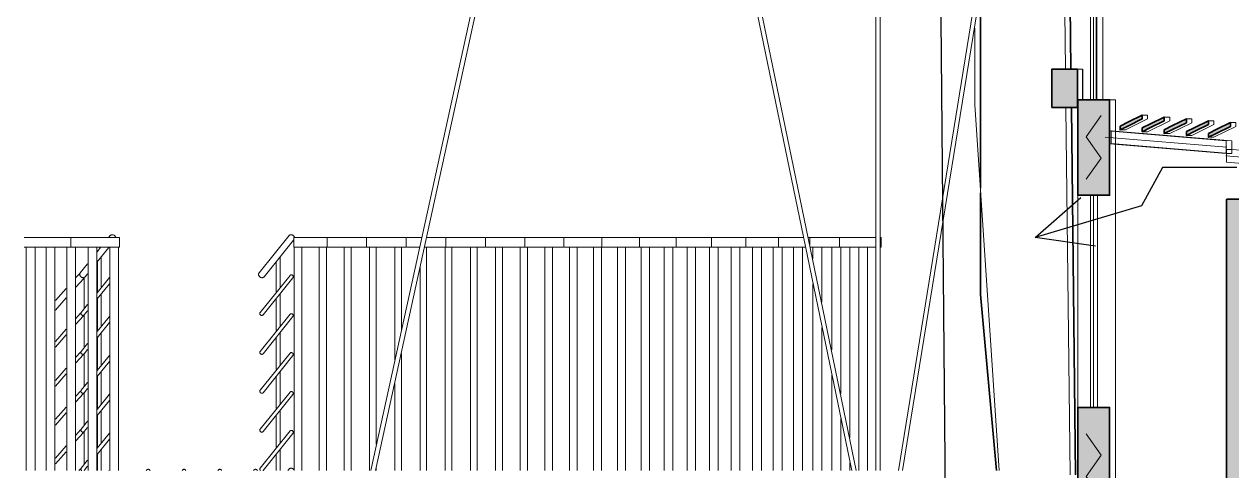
# Model space of a CAD drawing. Header units: millimetres. Extents: x 0 to 153524, y 0 to 59400.
# Drawn here: x 54989 to 60676, y 27301 to 29406 of the extents above; entities that cross this region are included whole.
import ezdxf

# ---------------------------------------------------------------- set-up
doc = ezdxf.new("R2010")
doc.units = ezdxf.units.MM
for name, color, linetype, lineweight in [('01_切断（構造・壁）', 7, 'Continuous', 35), ('03_切断（ガラス）', 5, 'Continuous', 13), ('05_断熱（仮）', 2, 'Continuous', 9), ('10_見えがかり', 7, 'Continuous', 13), ('11_見えがかり（家具）', 8, 'Continuous', 9), ('12_見えがかり（ガラス）', 5, 'Continuous', 9)]:
    doc.layers.add(name, color=color, linetype=linetype, lineweight=lineweight)

msp = doc.modelspace()

# ---------------------------------------------------------------- hatches: boundary and pattern name
at = {"layer": '01_切断（構造・壁）'}
for points in [[(59948.8, 29069.1), (59948.8, 29014), (59947.6, 29014), (59938.2, 29014), (59928.8, 29014), (59919.3, 29014), (59909.9, 29014), (59900.5, 29014), (59891.1, 29014), (59881.6, 29014), (59872.2, 29014), (59862.8, 29014), (59853.4, 29014), (59844, 29014), (59834.5, 29014), (59828.8, 29014), (59828.8, 29138.9), (59828.8, 29194), (59834.5, 29194), (59844, 29194), (59853.4, 29194), (59862.8, 29194), (59872.2, 29194), (59881.6, 29194), (59891.1, 29194), (59900.5, 29194), (59909.9, 29194), (59919.3, 29194), (59928.8, 29194), (59938.2, 29194), (59947.6, 29194), (59948.8, 29194)], [(60100.2, 28617.6), (60100.2, 28600), (60094.3, 28600), (59950.2, 28600), (59950.2, 29032.8), (59950.2, 29050), (60013.4, 29050), (60039.5, 29050), (60062.5, 29050), (60072.3, 29050), (60078, 29050), (60098.5, 29050), (60100.2, 29050)], [(60150.1, 28925.8), (60189.2, 28945.2), (60254, 28977.2), (60254, 28970.4), (60254, 28959.2), (60189.2, 28927.2), (60150.1, 28907.8), (60150.1, 28919.1)], [(60254.1, 28917.2), (60293.2, 28936.5), (60358, 28968.5), (60358, 28961.7), (60358, 28950.5), (60293.2, 28918.5), (60254.1, 28899.2), (60254.1, 28910.4)], [(60358.1, 28908.5), (60397.2, 28927.8), (60462, 28959.8), (60462, 28953.1), (60462, 28941.8), (60397.2, 28909.8), (60358.1, 28890.5), (60358.1, 28901.7)], [(60462.1, 28899.8), (60501.2, 28919.2), (60566, 28951.2), (60566, 28944.4), (60566, 28933.2), (60501.2, 28901.2), (60462.1, 28881.8), (60462.1, 28893.1)], [(60566.1, 28891.2), (60605.2, 28910.5), (60670, 28942.5), (60670, 28935.7), (60670, 28924.5), (60605.2, 28892.5), (60566.1, 28873.2), (60566.1, 28884.4)], [(60799.8, 28581), (60801.6, 28580.9), (60801.7, 28579), (60801.7, 28310.5), (60801.7, 28310.5), (60801.7, 24037.2), (60801.7, 24037.2), (60801.7, 24037.2), (60801.7, 24037.2), (60801.7, 24002), (60801.6, 24000.1), (60799.8, 24000), (60653.7, 24000), (60651.8, 24000.1), (60651.7, 24002), (60651.7, 24037.2), (60651.7, 24037.2), (60651.7, 28310.4), (60651.7, 28310.4), (60651.7, 28310.4), (60651.7, 28579), (60651.8, 28580.9), (60653.7, 28581)], [(60100.2, 26446.8), (60100.2, 26400), (60094.3, 26400), (59950.2, 26400), (59950.2, 27554.2), (59950.2, 27600), (59955.9, 27600), (60100.2, 27600)]]:
    msp.add_hatch(color=7, dxfattribs=at).paths.add_polyline_path(points)
at = {"layer": '05_断熱（仮）', "true_color": 0xf3d98b}
for points in [[(59975.2, 28625), (59975.2, 29025), (60075.2, 29025), (60075.2, 28625)], [(59975.2, 26425), (59975.2, 27575), (60075.2, 27575), (60075.2, 26425)]]:
    msp.add_hatch(color=8, dxfattribs=at).paths.add_polyline_path(points)

# ---------------------------------------------------------------- linework, layer by layer
at = {"layer": '01_切断（構造・壁）'}
for points in [[(59948.8, 29069.1), (59948.8, 29014), (59947.6, 29014), (59938.2, 29014), (59928.8, 29014), (59919.3, 29014), (59909.9, 29014), (59900.5, 29014), (59891.1, 29014), (59881.6, 29014), (59872.2, 29014), (59862.8, 29014), (59853.4, 29014), (59844, 29014), (59834.5, 29014), (59828.8, 29014), (59828.8, 29138.9), (59828.8, 29194), (59834.5, 29194), (59844, 29194), (59853.4, 29194), (59862.8, 29194), (59872.2, 29194), (59881.6, 29194), (59891.1, 29194), (59900.5, 29194), (59909.9, 29194), (59919.3, 29194), (59928.8, 29194), (59938.2, 29194), (59947.6, 29194), (59948.8, 29194), (59948.8, 29069.1)], [(60100.2, 28617.6), (60100.2, 28600), (60094.3, 28600), (59950.2, 28600), (59950.2, 29032.8), (59950.2, 29050), (60013.4, 29050), (60039.5, 29050), (60062.5, 29050), (60072.3, 29050), (60078, 29050), (60098.5, 29050), (60100.2, 29050), (60100.2, 28617.6)], [(60150.1, 28925.8), (60189.2, 28945.2), (60254, 28977.2), (60254, 28970.4), (60254, 28959.2), (60189.2, 28927.2), (60150.1, 28907.8), (60150.1, 28919.1), (60150.1, 28925.8)], [(60254.1, 28917.2), (60293.2, 28936.5), (60358, 28968.5), (60358, 28961.7), (60358, 28950.5), (60293.2, 28918.5), (60254.1, 28899.2), (60254.1, 28910.4), (60254.1, 28917.2)], [(60358.1, 28908.5), (60397.2, 28927.8), (60462, 28959.8), (60462, 28953.1), (60462, 28941.8), (60397.2, 28909.8), (60358.1, 28890.5), (60358.1, 28901.7), (60358.1, 28908.5)], [(60462.1, 28899.8), (60501.2, 28919.2), (60566, 28951.2), (60566, 28944.4), (60566, 28933.2), (60501.2, 28901.2), (60462.1, 28881.8), (60462.1, 28893.1), (60462.1, 28899.8)], [(60566.1, 28891.2), (60605.2, 28910.5), (60670, 28942.5), (60670, 28935.7), (60670, 28924.5), (60605.2, 28892.5), (60566.1, 28873.2), (60566.1, 28884.4), (60566.1, 28891.2)], [(60799.8, 28581), (60801.6, 28580.9), (60801.7, 28579), (60801.7, 28310.5), (60801.7, 28310.5), (60801.7, 24037.2), (60801.7, 24037.2), (60801.7, 24037.2), (60801.7, 24037.2), (60801.7, 24002), (60801.6, 24000.1), (60799.8, 24000), (60653.7, 24000), (60651.8, 24000.1), (60651.7, 24002), (60651.7, 24037.2), (60651.7, 24037.2), (60651.7, 28310.4), (60651.7, 28310.4), (60651.7, 28310.4), (60651.7, 28579), (60651.8, 28580.9), (60653.7, 28581), (60799.8, 28581)], [(60100.2, 26446.8), (60100.2, 26400), (60094.3, 26400), (59950.2, 26400), (59950.2, 27554.2), (59950.2, 27600), (59955.9, 27600), (60100.2, 27600), (60100.2, 26446.8)]]:
    msp.add_lwpolyline(points, dxfattribs=at)
at = {"layer": '03_切断（ガラス）'}
for points in [[(60025.2, 29050), (60025.2, 30250)], [(60079.2, 28873.7), (60652.6, 28826)], [(60648.1, 28785.4), (62953, 28593.3)], [(60025.4, 28600), (60025.4, 27600)]]:
    msp.add_lwpolyline(points, dxfattribs=at)
at = {"layer": '05_断熱（仮）'}
for points in [[(59990.2, 28675), (60060.2, 28775), (59990.2, 28875), (60060.2, 28975)], [(59990.2, 26475), (60060.2, 26575), (59990.2, 26675), (60060.2, 26775), (59990.2, 26875), (60060.2, 26975), (59990.2, 27075), (60060.2, 27175), (59990.2, 27275), (60060.2, 27375), (59990.2, 27475)]]:
    msp.add_lwpolyline(points, dxfattribs=at)
at = {"layer": '10_見えがかり'}
for points in [[(59892.2, 29196), (59878.3, 30392)], [(59878.5, 30392), (59892.4, 29196)], [(59917, 29196), (59903.4, 30392)], [(59906.2, 30392), (59919.9, 29196)], [(59491.4, 28675.7), (59491, 29543.3)], [(59493.8, 29560.8), (59494.3, 28632.5)], [(59580.9, 27302), (59465.8, 29026.2), (59465.5, 29386.1)], [(59465.8, 29387.5), (59466.1, 29026.2), (59581.1, 27302)], [(59951.2, 29194), (59972.2, 29194), (59972.2, 29052)], [(59974.2, 29194), (59975, 29194), (59975, 29052)], [(59914.4, 27282), (59894.3, 29012)], [(59894.5, 29012), (59914.6, 27282)], [(59938.9, 27282), (59919.1, 29012)], [(59922, 29012), (59941.7, 27282)], [(60102.2, 29050), (60127.9, 29050), (60127.9, 24302)], [(60256, 28977.2), (60279.5, 28977.2), (60279.5, 28959.2), (60175.6, 28907.8), (60154.6, 28907.8)], [(60360, 28968.5), (60383.5, 28968.5), (60383.5, 28950.5), (60279.5, 28899.2), (60258.6, 28899.2)], [(60464, 28959.8), (60487.4, 28959.8), (60487.4, 28941.8), (60383.5, 28890.5), (60362.6, 28890.5)], [(60568, 28951.2), (60591.4, 28951.2), (60591.4, 28933.2), (60487.5, 28881.8), (60466.6, 28881.8)], [(60672, 28942.5), (60695.4, 28942.5), (60695.4, 28924.5), (60591.5, 28873.2), (60570.6, 28873.2)], [(59565.9, 27302), (59491.7, 28131.4), (59491.5, 28611.8)], [(59494.4, 28568.6), (59494.6, 28131.4), (59568.7, 27302)], [(59950.2, 27602), (59950.2, 28598)]]:
    msp.add_lwpolyline(points, dxfattribs=at)
at = {"layer": '11_見えがかり（家具）'}
for points in [[(59105.6, 27302), (59780.1, 31465)], [(59799.8, 31461.6), (59125.8, 27302)], [(58999.9, 27302), (58999.9, 31373.2)], [(59019.8, 31378.2), (59019.8, 27302)], [(58887.1, 27302), (58093.1, 31146.9), (58093, 31147.2), (58093.2, 31147.6), (58093.4, 31148)], [(58093.4, 31148), (58093.9, 31148.4), (58094.5, 31148.9), (58095.3, 31149.3), (58096.3, 31149.8), (58097.3, 31150.2), (58098.5, 31150.6), (58099.6, 31151), (58100.8, 31151.3), (58102, 31151.6), (58103.2, 31151.8), (58104.4, 31152), (58105.6, 31152.1), (58106.9, 31152.3), (58108.1, 31152.3), (58109.1, 31152.3), (58110.1, 31152.2), (58110.9, 31152.1), (58111.6, 31151.9), (58112.1, 31151.7), (58112.4, 31151.4), (58112.6, 31151.1), (58907.5, 27302.1), (58907.5, 27302)], [(56622.3, 27302), (56622.3, 27302.1), (57397.2, 30846.8)], [(57416.7, 30842.7), (56642.8, 27302)], [(54989, 28400), (55209, 28400), (55209, 28355), (54989, 28355)], [(55211, 28400), (55437.9, 28400), (55437.9, 28355), (55211, 28355)], [(55388.2, 28402), (55394.2, 28409.5), (55395.4, 28410.7), (55396.9, 28411.8), (55398.4, 28412.7), (55400.1, 28413.3), (55401.9, 28413.6), (55403.6, 28413.7), (55405.3, 28413.7), (55407, 28413.4), (55408.8, 28412.9), (55410.6, 28412.1), (55412.3, 28411.2), (55414, 28410), (55415.5, 28408.6), (55416.8, 28407), (55418, 28405.3), (55418.8, 28403.6), (55419.4, 28402)], [(56093.3, 28223.2), (56092.9, 28224.9), (56092.8, 28226.5), (56092.8, 28228.2), (56093.1, 28229.8), (56093.6, 28231.5), (56094.3, 28233), (56095.3, 28234.5), (56236.4, 28409.5), (56237.6, 28410.7), (56239, 28411.8), (56240.6, 28412.7), (56242.3, 28413.3), (56244, 28413.6), (56245.8, 28413.7), (56247.5, 28413.7), (56249.2, 28413.4), (56251, 28412.9), (56252.7, 28412.1), (56254.5, 28411.2), (56256.1, 28410), (56257.7, 28408.6), (56259, 28407), (56260.1, 28405.3), (56261, 28403.6), (56261.6, 28402)], [(56257.5, 28387.9), (56118.6, 28215.5), (56117.4, 28214.3), (56115.9, 28213.2), (56114.4, 28212.3), (56112.7, 28211.7), (56110.9, 28211.4), (56109.2, 28211.3), (56107.5, 28211.3), (56105.8, 28211.6), (56104, 28212.1), (56102.2, 28212.9), (56100.5, 28213.8), (56098.8, 28215), (56097.3, 28216.4), (56096, 28218), (56094.9, 28219.7), (56094, 28221.4), (56093.3, 28223.2)], [(56259.5, 28400), (56415.2, 28400), (56415.2, 28355), (56259.5, 28355), (56259.5, 28400)], [(56417.2, 28400), (56601.3, 28400), (56601.3, 28355), (56417.2, 28355)], [(56603.3, 28400), (56788.3, 28400), (56788.3, 28355), (56603.3, 28355)], [(56790.3, 28400), (56860.3, 28400)], [(56884.8, 28400), (56972.2, 28400)], [(56974.2, 28400), (57158.9, 28400)], [(57158.9, 28355), (56974.2, 28355), (56974.2, 28400)], [(57160.9, 28400), (57344.4, 28400)], [(57344.4, 28355), (57160.9, 28355), (57160.9, 28400)], [(57346.4, 28355), (57346.4, 28400), (57527.7, 28400)], [(57529.7, 28355), (57529.7, 28400), (57708.1, 28400)], [(57710.1, 28355), (57710.1, 28400), (57884.8, 28400)], [(57886.8, 28355), (57886.8, 28400), (58057.1, 28400)], [(58059.1, 28355), (58059.1, 28400), (58224.2, 28400)], [(58226.2, 28355), (58226.2, 28400), (58385.4, 28400)], [(58387.4, 28355), (58387.4, 28400), (58540, 28400)], [(58542, 28355), (58542, 28400), (58658.3, 28400)], [(58682.7, 28400), (58687.4, 28400)], [(58689.4, 28367.7), (58689.4, 28400), (58826.9, 28400)], [(58828.9, 28355), (58828.9, 28400), (58997.9, 28400)], [(59021.8, 28400), (59025.5, 28400), (59025.5, 28355), (59021.8, 28355)], [(54998, 27302), (54998, 28353)], [(55040.2, 28353), (55040.2, 27302)], [(55092.1, 27302), (55092.1, 28353)], [(55134.1, 28353), (55134.1, 27302)], [(55189.5, 27302), (55189.5, 28353)], [(55231.1, 28353), (55231.1, 27302)], [(55289.7, 27302), (55289.7, 28353)], [(55331, 28353), (55331, 27302)], [(55333, 28333.6), (55348.7, 28353)], [(55387.2, 28353), (55333, 28285.8)], [(55392.4, 27302), (55392.4, 28353)], [(55433.4, 28353), (55433.4, 27302)], [(56260.5, 27302), (56260.5, 28353)], [(56295.9, 28353), (56295.9, 27302)], [(56377.9, 27302), (56377.9, 28353)], [(56412.5, 28353), (56412.5, 27302)], [(56496.5, 27302), (56496.5, 28353)], [(56529.5, 28353), (56529.5, 27302)], [(56615.4, 27302), (56615.4, 28353)], [(56647.4, 28353), (56647.4, 27426.2)], [(56734.5, 27824.8), (56734.5, 28353)], [(56765.7, 28353), (56765.7, 27967.2)], [(56850.4, 28355), (56790.3, 28355)], [(56972.2, 28355), (56875, 28355)], [(56884.1, 28353), (56884.1, 27302)], [(56972, 27302), (56972, 28353)], [(57003.7, 28353), (57003.7, 27302)], [(57090.1, 27302), (57090.1, 28353)], [(57122.8, 28353), (57122.8, 27302)], [(57207.9, 27302), (57207.9, 28353)], [(57241.4, 28353), (57241.4, 27302)], [(57325.1, 27302), (57325.1, 28353)], [(57527.7, 28355), (57346.4, 28355)], [(57359.4, 28353), (57359.4, 27302)], [(57441, 27302), (57441, 28353)], [(57476.9, 28353), (57476.9, 27302)], [(57708.1, 28355), (57529.7, 28355)], [(57556.3, 27302), (57556.3, 28353)], [(57592.9, 28353), (57592.9, 27302)], [(57670.4, 27302), (57670.4, 28353)], [(57707.7, 28353), (57707.7, 27302)], [(57884.8, 28355), (57710.1, 28355)], [(57783.2, 27302), (57783.2, 28353)], [(57821.1, 28353), (57821.1, 27302)], [(58057.1, 28355), (57886.8, 28355)], [(57894, 27302), (57894, 28353)], [(57933.1, 28353), (57933.1, 27302)], [(58003.2, 27302), (58003.2, 28353)], [(58042.9, 28353), (58042.9, 27302)], [(58224.2, 28355), (58059.1, 28355)], [(58110.6, 27302), (58110.6, 28353)], [(58150.7, 28353), (58150.7, 27302)], [(58216, 27302), (58216, 28353)], [(58385.4, 28355), (58226.2, 28355)], [(58256.5, 28353), (58256.5, 27302)], [(58318.6, 27302), (58318.6, 28353)], [(58359.8, 28353), (58359.8, 27302)], [(58540, 28355), (58387.4, 28355)], [(58418.9, 27302), (58418.9, 28353)], [(58460.5, 28353), (58460.5, 27302)], [(58516.7, 27302), (58516.7, 28353)], [(58667.6, 28355), (58542, 28355)], [(58558.5, 28353), (58558.5, 27302)], [(58611.6, 27302), (58611.6, 28353)], [(58653.8, 28353), (58653.8, 27302)], [(58826.9, 28355), (58692, 28355)], [(58703.3, 28300.2), (58703.3, 28353)], [(58745.6, 28353), (58745.6, 28095.4)], [(58792, 27871.1), (58792, 28353)], [(58997.9, 28355), (58828.9, 28355)], [(58834.4, 28353), (58834.4, 27665.9)], [(58877.5, 27457.3), (58877.5, 28353)], [(58919.9, 28353), (58919.9, 27302)], [(58959.7, 27302), (58959.7, 28353)], [(55258.3, 28213.8), (55256.7, 28215), (55255.1, 28216.4), (55253.8, 28218), (55252.7, 28219.7), (55251.8, 28221.4), (55251.2, 28223.2), (55250.8, 28224.9), (55250.6, 28226.5), (55250.6, 28228.2), (55250.9, 28229.8), (55251.4, 28231.5), (55252.2, 28233), (55253.2, 28234.5), (55287.7, 28277.3)], [(55334.2, 28145.3), (55334.2, 28284)], [(55352.2, 28306.3), (55352.2, 28167.6)], [(56176.3, 28144.8), (56176.3, 28284.1)], [(56194.3, 28306.4), (56194.3, 28167.2)], [(55233.1, 28212), (55249.3, 28230.1)], [(55287.7, 28229.5), (55276.4, 28215.5), (55275.2, 28214.3), (55273.8, 28213.2), (55272.2, 28212.3), (55270.5, 28211.7), (55268.8, 28211.4), (55267, 28211.3), (55265.3, 28211.3), (55263.6, 28211.6), (55261.9, 28212.1), (55260.1, 28212.9), (55258.3, 28213.8)], [(55271.5, 28067.5), (55271.5, 28210.4)], [(55333, 28140.7), (55390.4, 28211.8)], [(56098.8, 28040.6), (56098.6, 28041.6), (56098.5, 28042.6), (56098.5, 28043.6), (56098.6, 28044.6), (56098.9, 28045.5), (56099.4, 28046.5), (56100, 28047.3), (56241, 28222.3), (56241.8, 28223.1), (56242.6, 28223.8), (56243.6, 28224.3), (56244.6, 28224.6), (56245.6, 28224.8), (56246.7, 28224.9), (56247.7, 28224.9), (56248.7, 28224.7), (56249.8, 28224.4), (56250.9, 28223.9), (56251.9, 28223.4), (56252.9, 28222.6), (56253.8, 28221.8), (56254.6, 28220.9), (56255.3, 28219.9), (56255.8, 28218.8), (56256.2, 28217.8), (56256.4, 28216.7), (56256.5, 28215.7), (56256.5, 28214.8), (56256.4, 28213.8), (56256.1, 28212.8), (56255.6, 28211.9), (56255, 28211), (56113.9, 28036), (56113.2, 28035.2), (56112.4, 28034.6), (56111.4, 28034.1), (56110.4, 28033.7), (56109.4, 28033.5), (56108.3, 28033.4), (56107.3, 28033.5), (56106.3, 28033.6), (56105.2, 28033.9), (56104.1, 28034.4), (56103.1, 28035), (56102.1, 28035.7), (56101.2, 28036.5), (56100.4, 28037.5), (56099.7, 28038.5), (56099.2, 28039.5), (56098.8, 28040.6)], [(56853.9, 27302), (56853.9, 28258.6)], [(55136.1, 28103.1), (55187.5, 28160.7)], [(55269.5, 28207.7), (55233.1, 28166.9)], [(55390.4, 28183.1), (55333, 28112)], [(58703.3, 27302), (58703.3, 28182.1)], [(55187.5, 28115.7), (55136.1, 28058.1)], [(55334.2, 27961.9), (55334.2, 28110.2)], [(55352.2, 28132.5), (55352.2, 27984.2)], [(56176.3, 27961.9), (56176.3, 28110.2)], [(56194.3, 28132.5), (56194.3, 27984.2)], [(55233.1, 28019.6), (55254.3, 28043.4)], [(55260.9, 28035), (55259.9, 28035.7), (55259, 28036.5), (55258.2, 28037.5), (55257.5, 28038.5), (55257, 28039.5), (55256.6, 28040.6), (55256.4, 28041.6), (55256.3, 28042.6), (55256.3, 28043.6), (55256.5, 28044.6), (55256.8, 28045.5), (55257.2, 28046.5), (55257.8, 28047.3), (55287.7, 28084.4)], [(55287.7, 28055.7), (55271.8, 28036), (55271, 28035.2), (55270.2, 28034.6), (55269.2, 28034.1), (55268.2, 28033.7), (55267.2, 28033.5), (55266.1, 28033.4), (55265.1, 28033.5), (55264.1, 28033.6), (55263, 28033.9), (55262, 28034.4), (55260.9, 28035)], [(56098.8, 27857.2), (56098.6, 27858.3), (56098.5, 27859.3), (56098.5, 27860.2), (56098.6, 27861.2), (56098.9, 27862.2), (56099.4, 27863.1), (56100, 27864), (56241, 28039), (56241.8, 28039.8), (56242.6, 28040.4), (56243.6, 28040.9), (56244.6, 28041.3), (56245.6, 28041.5), (56246.7, 28041.6), (56247.7, 28041.5), (56248.7, 28041.4), (56249.8, 28041.1), (56250.9, 28040.6), (56251.9, 28040), (56252.9, 28039.3), (56253.8, 28038.5), (56254.6, 28037.5), (56255.3, 28036.5), (56255.8, 28035.5), (56256.2, 28034.4), (56256.4, 28033.4), (56256.5, 28032.4), (56256.5, 28031.4), (56256.4, 28030.4), (56256.1, 28029.5), (56255.6, 28028.5), (56255, 28027.7), (56113.9, 27852.7), (56113.2, 27851.9), (56112.4, 27851.2), (56111.4, 27850.7), (56110.4, 27850.4), (56109.4, 27850.2), (56108.3, 27850.1), (56107.3, 27850.1), (56106.3, 27850.3), (56105.2, 27850.6), (56104.1, 27851.1), (56103.1, 27851.6), (56102.1, 27852.4), (56101.2, 27853.2), (56100.4, 27854.1), (56099.7, 27855.1), (56099.2, 27856.2), (56098.8, 27857.2)], [(55268.2, 28032), (55233.1, 27992.6)], [(55271.5, 27884.1), (55271.5, 28033.6)], [(55333, 27957.3), (55390.4, 28028.5)], [(55390.4, 27999.8), (55333, 27928.6)], [(55136.1, 27910.8), (55187.5, 27968.4)], [(55187.5, 27941.4), (55136.1, 27883.8)], [(55334.2, 27778.6), (55334.2, 27926.9)], [(55352.2, 27949.2), (55352.2, 27800.9)], [(56176.3, 27778.3), (56176.3, 27926.9)], [(56194.3, 27949.2), (56194.3, 27800.5)], [(58745.6, 27977.2), (58745.6, 27302)], [(55260.9, 27851.6), (55259.9, 27852.4), (55259, 27853.2), (55258.2, 27854.1), (55257.5, 27855.1), (55257, 27856.2), (55256.6, 27857.2), (55256.4, 27858.3), (55256.3, 27859.3), (55256.3, 27860.2), (55256.5, 27861.2), (55256.8, 27862.2), (55257.2, 27863.1), (55257.8, 27864), (55287.7, 27901)], [(55287.7, 27872.4), (55271.8, 27852.7), (55271, 27851.9), (55270.2, 27851.2), (55269.2, 27850.7), (55268.2, 27850.4), (55267.2, 27850.2), (55266.1, 27850.1), (55265.1, 27850.1), (55264.1, 27850.3), (55263, 27850.6), (55262, 27851.1), (55260.9, 27851.6)], [(55233.1, 27836.3), (55254.3, 27860.1)], [(55268.6, 27849.1), (55233.1, 27809.3)], [(55271.5, 27700.8), (55271.5, 27849.7)], [(55333, 27774), (55390.4, 27845.2)], [(55390.4, 27816.5), (55333, 27745.3)], [(56098.8, 27673.9), (56098.6, 27674.9), (56098.5, 27675.9), (56098.5, 27676.9), (56098.6, 27677.9), (56098.9, 27678.9), (56099.4, 27679.8), (56100, 27680.7), (56241, 27855.7), (56241.8, 27856.4), (56242.6, 27857.1), (56243.6, 27857.6), (56244.6, 27858), (56245.6, 27858.2), (56246.7, 27858.2), (56247.7, 27858.2), (56248.7, 27858), (56249.8, 27857.7), (56250.9, 27857.3), (56251.9, 27856.7), (56252.9, 27856), (56253.8, 27855.1), (56254.6, 27854.2), (56255.3, 27853.2), (56255.8, 27852.2), (56256.2, 27851.1), (56256.4, 27850.1), (56256.5, 27849.1), (56256.5, 27848.1), (56256.4, 27847.1), (56256.1, 27846.1), (56255.6, 27845.2), (56255, 27844.3), (56113.9, 27669.3), (56113.2, 27668.6), (56112.4, 27667.9), (56111.4, 27667.4), (56110.4, 27667), (56109.4, 27666.8), (56108.3, 27666.8), (56107.3, 27666.8), (56106.3, 27667), (56105.2, 27667.3), (56104.1, 27667.7), (56103.1, 27668.3), (56102.1, 27669), (56101.2, 27669.9), (56100.4, 27670.8), (56099.7, 27671.8), (56099.2, 27672.8), (56098.8, 27673.9)], [(56765.7, 27854.8), (56765.7, 27302)], [(55136.1, 27727.4), (55187.5, 27785.1)], [(55187.5, 27758), (55136.1, 27700.4)], [(55352.2, 27765.9), (55352.2, 27617.6)], [(56194.3, 27765.9), (56194.3, 27617.6)], [(55260.9, 27668.3), (55259.9, 27669), (55259, 27669.9), (55258.2, 27670.8), (55257.5, 27671.8), (55257, 27672.8), (55256.6, 27673.9), (55256.4, 27674.9), (55256.3, 27675.9), (55256.3, 27676.9), (55256.5, 27677.9), (55256.8, 27678.9), (55257.2, 27679.8), (55257.8, 27680.7), (55287.7, 27717.7)], [(55334.2, 27595.3), (55334.2, 27743.5)], [(56176.3, 27595.3), (56176.3, 27743.5)], [(56734.5, 27302), (56734.5, 27712.5)], [(58792, 27302), (58792, 27752.7)], [(55233.1, 27653), (55254.5, 27677)], [(55268.1, 27665.2), (55233.1, 27626)], [(55287.7, 27689), (55271.8, 27669.3), (55271, 27668.6), (55270.2, 27667.9), (55269.2, 27667.4), (55268.2, 27667), (55267.2, 27666.8), (55266.1, 27666.8), (55265.1, 27666.8), (55264.1, 27667), (55263, 27667.3), (55262, 27667.7), (55260.9, 27668.3)], [(55271.5, 27517.5), (55271.5, 27666.9)], [(55333, 27590.7), (55390.4, 27661.8)], [(56098.8, 27490.6), (56098.6, 27491.6), (56098.5, 27492.6), (56098.5, 27493.6), (56098.6, 27494.6), (56098.9, 27495.5), (56099.4, 27496.5), (56100, 27497.3), (56241, 27672.3), (56241.8, 27673.1), (56242.6, 27673.8), (56243.6, 27674.3), (56244.6, 27674.6), (56245.6, 27674.8), (56246.7, 27674.9), (56247.7, 27674.9), (56248.7, 27674.7), (56249.8, 27674.4), (56250.9, 27673.9), (56251.9, 27673.4), (56252.9, 27672.6), (56253.8, 27671.8), (56254.6, 27670.9), (56255.3, 27669.9), (56255.8, 27668.8), (56256.2, 27667.8), (56256.4, 27666.7), (56256.5, 27665.7), (56256.5, 27664.8), (56256.4, 27663.8), (56256.1, 27662.8), (56255.6, 27661.9), (56255, 27661), (56113.9, 27486), (56113.2, 27485.2), (56112.4, 27484.6), (56111.4, 27484.1), (56110.4, 27483.7), (56109.4, 27483.5), (56108.3, 27483.4), (56107.3, 27483.5), (56106.3, 27483.6), (56105.2, 27483.9), (56104.1, 27484.4), (56103.1, 27485), (56102.1, 27485.7), (56101.2, 27486.5), (56100.4, 27487.5), (56099.7, 27488.5), (56099.2, 27489.5), (56098.8, 27490.6)], [(55136.1, 27544.1), (55187.5, 27601.7)], [(55390.4, 27633.1), (55333, 27562)], [(55187.5, 27574.7), (55136.1, 27517.1)], [(55260.9, 27485), (55259.9, 27485.7), (55259, 27486.5), (55258.2, 27487.5), (55257.5, 27488.5), (55257, 27489.5), (55256.6, 27490.6), (55256.4, 27491.6), (55256.3, 27492.6), (55256.3, 27493.6), (55256.5, 27494.6), (55256.8, 27495.5), (55257.2, 27496.5), (55257.8, 27497.3), (55287.7, 27534.4)], [(55334.2, 27411.9), (55334.2, 27560.2)], [(55352.2, 27582.5), (55352.2, 27434.2)], [(56176.3, 27411.9), (56176.3, 27560.2)], [(56194.3, 27582.5), (56194.3, 27434.2)], [(58834.4, 27547.4), (58834.4, 27302)], [(55233.1, 27469.6), (55254.5, 27493.7)], [(55268.1, 27481.9), (55233.1, 27442.6)], [(55287.7, 27505.7), (55271.8, 27486), (55271, 27485.2), (55270.2, 27484.6), (55269.2, 27484.1), (55268.2, 27483.7), (55267.2, 27483.5), (55266.1, 27483.4), (55265.1, 27483.5), (55264.1, 27483.6), (55263, 27483.9), (55262, 27484.4), (55260.9, 27485)], [(55271.5, 27334.1), (55271.5, 27483.6)], [(55333, 27407.3), (55390.4, 27478.5)], [(56098.8, 27307.2), (56098.6, 27308.3), (56098.5, 27309.3), (56098.5, 27310.2), (56098.6, 27311.2), (56098.9, 27312.2), (56099.4, 27313.1), (56100, 27314), (56241, 27489), (56241.8, 27489.8), (56242.6, 27490.4), (56243.6, 27490.9), (56244.6, 27491.3), (56245.6, 27491.5), (56246.7, 27491.6), (56247.7, 27491.5), (56248.7, 27491.4), (56249.8, 27491.1), (56250.9, 27490.6), (56251.9, 27490), (56252.9, 27489.3), (56253.8, 27488.5), (56254.6, 27487.5), (56255.3, 27486.5), (56255.8, 27485.5), (56256.2, 27484.4), (56256.4, 27483.4), (56256.5, 27482.4), (56256.5, 27481.4), (56256.4, 27480.4), (56256.1, 27479.5), (56255.6, 27478.5), (56255, 27477.7), (56113.9, 27302.7), (56113.3, 27302)], [(55136.1, 27360.8), (55187.5, 27418.4)], [(55390.4, 27449.8), (55333, 27378.6)], [(55187.5, 27391.4), (55136.1, 27333.8)], [(55334.2, 27302), (55334.2, 27376.9)], [(55352.2, 27399.2), (55352.2, 27302)], [(56176.3, 27302), (56176.3, 27376.9)], [(56194.3, 27399.2), (56194.3, 27302)], [(55247.1, 27302), (55254.5, 27310.3)], [(55260.4, 27302), (55259.9, 27302.4), (55259, 27303.2), (55258.2, 27304.1), (55257.5, 27305.1), (55257, 27306.2), (55256.6, 27307.2), (55256.4, 27308.3), (55256.3, 27309.3), (55256.3, 27310.2), (55256.5, 27311.2), (55256.8, 27312.2), (55257.2, 27313.1), (55257.8, 27314), (55287.7, 27351)], [(55287.7, 27322.4), (55271.8, 27302.7), (55271.1, 27302)], [(55388.2, 27302), (55390.4, 27304.7)], [(55564.3, 27302), (55567.3, 27305.7), (55568, 27306.4), (55568.9, 27307.1), (55569.8, 27307.6), (55570.8, 27308), (55571.9, 27308.2), (55572.9, 27308.2), (55574, 27308.2), (55575, 27308), (55576, 27307.7), (55577.1, 27307.3), (55578.2, 27306.7), (55579.2, 27306), (55580.1, 27305.1), (55580.9, 27304.2), (55581.5, 27303.2), (55582.1, 27302.2), (55582.1, 27302)], [(55732.8, 27302), (55735.7, 27305.7), (55736.5, 27306.4), (55737.3, 27307.1), (55738.3, 27307.6), (55739.3, 27308), (55740.3, 27308.2), (55741.4, 27308.2), (55742.4, 27308.2), (55743.4, 27308), (55744.5, 27307.7), (55745.5, 27307.3), (55746.6, 27306.7), (55747.6, 27306), (55748.5, 27305.1), (55749.3, 27304.2), (55750, 27303.2), (55750.5, 27302.2), (55750.6, 27302)], [(55901.2, 27302), (55904.2, 27305.7), (55904.9, 27306.4), (55905.8, 27307.1), (55906.7, 27307.6), (55907.7, 27308), (55908.8, 27308.2), (55909.8, 27308.2), (55910.8, 27308.2), (55911.9, 27308), (55912.9, 27307.7), (55914, 27307.3), (55915, 27306.7), (55916, 27306), (55916.9, 27305.1), (55917.7, 27304.2), (55918.4, 27303.2), (55918.9, 27302.2), (55919, 27302)], [(56069.6, 27302), (56072.6, 27305.7), (56073.3, 27306.4), (56074.2, 27307.1), (56075.1, 27307.6), (56076.2, 27308), (56077.2, 27308.2), (56078.2, 27308.2), (56079.3, 27308.2), (56080.3, 27308), (56081.3, 27307.7), (56082.4, 27307.3), (56083.5, 27306.7), (56084.5, 27306), (56085.4, 27305.1), (56086.2, 27304.2), (56086.9, 27303.2), (56087.4, 27302.2), (56087.4, 27302)], [(56102.6, 27302), (56102.1, 27302.4), (56101.2, 27303.2), (56100.4, 27304.1), (56099.7, 27305.1), (56099.2, 27306.2), (56098.8, 27307.2)], [(56230.4, 27302), (56236.4, 27309.5), (56237.6, 27310.7), (56239, 27311.8), (56240.6, 27312.7), (56242.3, 27313.3), (56244, 27313.6), (56245.8, 27313.7), (56247.5, 27313.7), (56249.2, 27313.4), (56251, 27312.9), (56252.7, 27312.1), (56254.5, 27311.2), (56256.1, 27310), (56257.7, 27308.6), (56258.5, 27307.6)], [(56647.4, 27313.8), (56647.4, 27302)], [(58877.5, 27302), (58877.5, 27338.7)]]:
    msp.add_lwpolyline(points, dxfattribs=at)
at = {"layer": '12_見えがかり（ガラス）'}
for points in [[(60010, 29052), (60010, 30248)], [(60037.9, 30248), (60037.9, 29052)], [(60040, 29052), (60040, 30248)], [(60067.9, 30248), (60067.9, 29052)], [(60102.2, 28903.5), (60107.1, 28903.5), (60675.5, 28856.2), (60675.5, 28796.2), (60650, 28796.2), (60102.2, 28841.8)], [(60107.1, 28901.4), (60107.1, 28843.5), (60650, 28798.3), (60650, 28856.2), (60107.1, 28901.4)], [(62868.3, 28570.3), (60650.5, 28755.2), (60650.5, 28815.2), (60677.1, 28815.2), (62976.8, 28623.5), (62976.8, 28563.5), (62950.4, 28563.5)], [(60010.1, 27602), (60010.1, 28598)], [(60044, 28598), (60044, 27602)]]:
    msp.add_lwpolyline(points, dxfattribs=at)
at = {"layer": '45_換気'}
for points in [[(59350, 24750), (59300, 30300), (59500, 31900), (59600, 33200)], [(60700, 28730), (60350, 28730), (60250, 28550), (59750, 28400)], [(60033.5, 28359.8), (59750, 28400), (59964.6, 28589.6)]]:
    msp.add_lwpolyline(points, dxfattribs=at)

doc.saveas('drawing.dxf')
